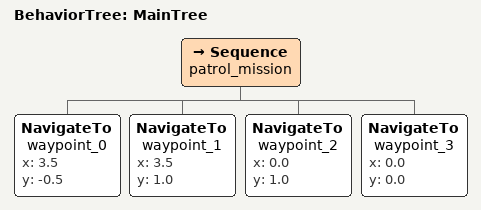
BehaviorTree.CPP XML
<?xml version="1.0"?>
<root main_tree_to_execute="MainTree">
  <BehaviorTree ID="MainTree">

    <Sequence name="patrol_mission">
      <NavigateTo name="waypoint_0" x="3.5"  y="-0.5"/>
      <NavigateTo name="waypoint_1" x="3.5"  y="1.0"/>
      <NavigateTo name="waypoint_2" x="0.0"  y="1.0"/>
      <NavigateTo name="waypoint_3" x="0.0"  y="0.0"/>
    </Sequence>

  </BehaviorTree>
</root>
